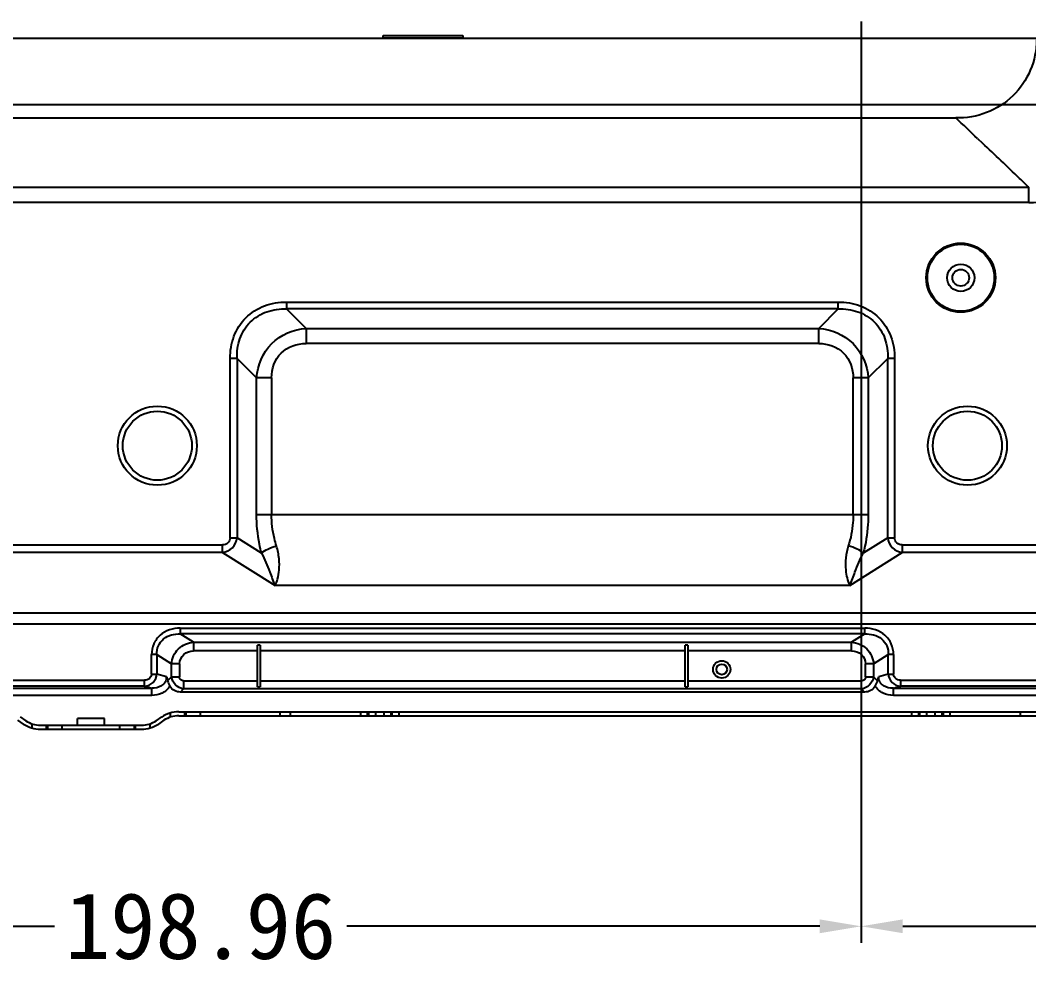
# Model space of a CAD drawing. Header units: millimetres. Extents: x 7835 to 8931, y -815 to 22.
# Drawn here: x 8017.6 to 8169.5, y -685 to -541.9 of the extents above; entities that cross this region are included whole.
import ezdxf

# ---------------------------------------------------------------- set-up
doc = ezdxf.new("R2010")
doc.units = ezdxf.units.MM
doc.header["$LTSCALE"] = 46.255
doc.header["$PDMODE"] = 3
doc.header["$PDSIZE"] = 0.3125
doc.layers.get('0').update_dxf_attribs({"linetype": 'CONTINUOUS'})
doc.layers.get('Defpoints').update_dxf_attribs({"linetype": 'CONTINUOUS'})
doc.styles.get("Standard").update_dxf_attribs({"font": 'simfang.ttf'})
doc.dimstyles.new('001', dxfattribs={"dimscale": 2.5, "dimtxt": 4, "dimasz": 2.5, "dimexe": 1, "dimexo": 1, "dimgap": 0.5, "dimtad": 0, "dimzin": 0, "dimdsep": 46, "dimtxsty": 'Standard', "dimcen": 0, "dimclrd": 2, "dimclre": 2, "dimclrt": 5, "dimadec": 0, "dimazin": 0, "dimtp": 0.01, "dimtm": 0.01, "dimtfac": 1, "dimtofl": 0, "dimtmove": 0, "dimatfit": 3, "dimldrblk": 'CLOSED', "dimfxl": 1, "dimtolj": 1, "dimtzin": 0, "dimarcsym": 0})

# ---------------------------------------------------------------- blocks, each defined once
blk = doc.blocks.new('001')
at = {"color": 1, "linetype": 'Continuous'}
for p, q in [((7927.68, -110.82), (8838.88, -110.82)), ((7927.68, -120.82), (8838.88, -120.82))]:
    blk.add_line(p, q, dxfattribs=at)
blk = doc.blocks.new('*D432')
at = {"color": 2, "lineweight": -2, "transparency": 16777216}
for p, q in [((8144.28, -542.12), (8144.28, -680.92)), ((8406.78, -542.12), (8406.78, -680.92)), ((8150.53, -678.42), (8253.08, -678.42)), ((8400.53, -678.42), (8297.98, -678.42))]:
    blk.add_line(p, q, dxfattribs=at)
at = {"color": 2, "transparency": 16777216}
for points in [[(8150.53, -677.38), (8150.53, -679.46), (8144.28, -678.42)], [(8400.53, -677.38), (8400.53, -679.46), (8406.78, -678.42)]]:
    blk.add_solid(points, dxfattribs=at)
at = {"layer": 'Defpoints', "color": 0, "transparency": 16777216}
for p in [(8144.28, -539.62), (8406.78, -539.62), (8144.28, -678.42)]:
    blk.add_point(p, dxfattribs=at)
at = {"color": 5, "transparency": 16777216, "insert": (8275.53, -678.42), "char_height": 10, "attachment_point": 5}
blk.add_mtext('\\A1;262.50', dxfattribs=at)
blk = doc.blocks.new('_CLOSED')
at = {"color": 0, "linetype": 'ByBlock'}
for p, q in [((0, 0), (-1, 0.167)), ((-1, 0.167), (-1, -0.167)), ((-1, -0.167), (0, 0)), ((-1, 0), (0, 0))]:
    blk.add_line(p, q, dxfattribs=at)
blk = doc.blocks.new('*D433')
at = {"color": 2, "lineweight": -2, "transparency": 16777216}
for p, q in [((7945.31, -542.12), (7945.31, -680.92)), ((8144.28, -542.12), (8144.28, -680.92)), ((7951.56, -678.42), (8022.8, -678.42)), ((8138.03, -678.42), (8066.79, -678.42))]:
    blk.add_line(p, q, dxfattribs=at)
at = {"color": 2, "transparency": 16777216}
for points in [[(7951.56, -677.38), (7951.56, -679.46), (7945.31, -678.42)], [(8138.03, -677.38), (8138.03, -679.46), (8144.28, -678.42)]]:
    blk.add_solid(points, dxfattribs=at)
at = {"layer": 'Defpoints', "color": 0, "transparency": 16777216}
for p in [(7945.31, -539.62), (8144.28, -539.62), (7945.31, -678.42)]:
    blk.add_point(p, dxfattribs=at)
at = {"color": 5, "transparency": 16777216, "insert": (8044.79, -678.42), "char_height": 10, "attachment_point": 5}
blk.add_mtext('\\A1;198.96', dxfattribs=at)

msp = doc.modelspace()

# ---------------------------------------------------------------- linework, layer by layer
at = {"color": 7, "linetype": 'Continuous'}
for p, q in [((8072.275, -544.62), (8072.275, -544.22)), ((8072.275, -544.22), (8084.275, -544.22)), ((8084.275, -544.62), (8072.275, -544.62)), ((8084.275, -544.22), (8084.275, -544.62)), ((8003.765, -556.637), (8158.522, -556.637)), ((8161.813, -559.766), (8162.546, -560.462)), ((8003.765, -567.084), (8169.522, -567.084)), ((8169.522, -569.38), (8169.522, -567.084)), ((8169.522, -569.379), (8003.758, -569.38)), ((8057.723, -584.381), (8057.723, -585.42)), ((8057.723, -584.381), (8140.828, -584.381)), ((8140.828, -585.42), (8140.828, -584.381)), ((8060.668, -588.364), (8057.723, -585.42)), ((8140.828, -585.42), (8057.723, -585.42)), ((8140.828, -585.42), (8137.883, -588.364)), ((8060.668, -588.364), (8060.668, -590.616)), ((8060.668, -588.364), (8137.883, -588.364)), ((8137.883, -590.616), (8137.883, -588.364)), ((8137.883, -590.616), (8060.668, -590.616)), ((8049.236, -619.901), (8049.236, -592.868)), ((8050.275, -592.868), (8049.236, -592.868)), ((8050.275, -592.868), (8053.22, -595.812)), ((8050.275, -592.868), (8050.275, -619.901)), ((8145.331, -595.812), (8148.275, -592.868)), ((8149.315, -592.868), (8148.275, -592.868)), ((8148.275, -619.901), (8148.275, -592.868)), ((8149.315, -592.868), (8149.315, -619.901)), ((8053.22, -616.365), (8053.22, -595.812)), ((8055.472, -595.812), (8053.22, -595.812)), ((8055.472, -595.812), (8055.472, -616.365)), ((8145.331, -595.812), (8143.079, -595.812)), ((8143.079, -616.365), (8143.079, -595.812)), ((8145.331, -595.812), (8145.331, -616.365)), ((8053.22, -616.365), (8145.331, -616.365)), ((7992.679, -620.959), (8048.088, -620.959)), ((8048.088, -622.087), (8048.088, -620.959)), ((8049.236, -619.901), (8050.275, -619.901)), ((8053.962, -622.225), (8050.275, -619.901)), ((8148.275, -619.901), (8144.589, -622.225)), ((8148.275, -619.901), (8149.315, -619.901)), ((8150.463, -620.959), (8213.667, -620.959)), ((8150.463, -620.959), (8150.463, -622.087)), ((8048.088, -622.087), (7992.679, -622.087)), ((8048.088, -622.087), (8056.004, -627.078)), ((8142.547, -627.078), (8150.463, -622.087)), ((8213.667, -622.087), (8150.463, -622.087)), ((8142.547, -627.078), (8056.004, -627.078)), ((7964.223, -631.196), (8802.328, -631.196)), ((8802.328, -632.887), (7964.223, -632.887)), ((8041.717, -633.518), (8041.717, -634.363)), ((8041.717, -633.518), (8144.834, -633.518)), ((8043.73, -635.632), (8041.717, -634.363)), ((8144.834, -634.363), (8041.717, -634.363)), ((8144.834, -634.363), (8142.821, -635.632)), ((8144.834, -634.363), (8144.834, -633.518)), ((8043.73, -635.632), (8043.73, -636.948)), ((8043.73, -635.632), (8142.821, -635.632)), ((8053.375, -642.324), (8053.375, -636.082)), ((8053.775, -636.082), (8053.375, -636.082)), ((8053.775, -636.082), (8053.775, -642.324)), ((8118.175, -636.082), (8117.775, -636.082)), ((8117.775, -642.324), (8117.775, -636.082)), ((8118.175, -636.082), (8118.175, -642.324)), ((8142.821, -636.948), (8142.821, -635.632)), ((8037.409, -640.417), (8037.409, -637.487)), ((8038.189, -637.487), (8037.409, -637.487)), ((8038.189, -637.487), (8040.412, -638.889)), ((8038.189, -637.487), (8038.189, -640.417)), ((8053.375, -636.948), (8043.73, -636.948)), ((8117.775, -636.948), (8053.775, -636.948)), ((8142.821, -636.948), (8118.175, -636.948)), ((8146.139, -638.889), (8148.362, -637.487)), ((8149.141, -637.487), (8148.362, -637.487)), ((8148.362, -640.417), (8148.362, -637.487)), ((8149.141, -637.487), (8149.141, -640.417)), ((8040.412, -640.852), (8040.412, -638.889)), ((8041.624, -638.889), (8040.412, -638.889)), ((8041.624, -638.889), (8041.624, -640.852)), ((8146.139, -638.889), (8144.927, -638.889)), ((8144.927, -640.852), (8144.927, -638.889)), ((8146.139, -638.889), (8146.139, -640.852)), ((8037.409, -640.417), (8038.189, -640.417)), ((8039.632, -640.858), (8038.189, -640.417)), ((8040.412, -640.852), (8039.815, -641.448)), ((8040.412, -640.852), (8041.624, -640.852)), ((8144.927, -640.852), (8146.139, -640.852)), ((8146.736, -641.448), (8146.139, -640.852)), ((8148.362, -640.417), (8146.919, -640.858)), ((8148.362, -640.417), (8149.141, -640.417)), ((7969.129, -642.556), (8037.421, -642.556)), ((7970.196, -641.344), (8036.355, -641.344)), ((8036.355, -642.23), (7970.196, -642.23)), ((8036.355, -642.23), (8036.355, -641.344)), ((8036.355, -642.23), (8037.421, -642.556)), ((8037.422, -643.639), (8037.422, -642.556)), ((8042.23, -641.458), (8042.23, -642.67)), ((8042.23, -641.458), (8053.375, -641.458)), ((8053.375, -642.324), (8053.775, -642.324)), ((8053.775, -641.458), (8117.775, -641.458)), ((8117.775, -642.324), (8118.175, -642.324)), ((8118.175, -641.458), (8144.321, -641.458)), ((8144.321, -642.67), (8144.321, -641.458)), ((8149.129, -642.556), (8150.196, -642.23)), ((8149.129, -642.556), (8212.421, -642.556)), ((8149.129, -643.639), (8149.129, -642.556)), ((8150.196, -641.344), (8211.355, -641.344)), ((8150.196, -641.344), (8150.196, -642.23)), ((8211.355, -642.23), (8150.196, -642.23)), ((8037.422, -643.639), (7969.129, -643.639)), ((8041.768, -643.132), (8042.23, -642.67)), ((8144.782, -643.132), (8041.768, -643.132)), ((8144.321, -642.67), (8042.23, -642.67)), ((8144.321, -642.67), (8144.782, -643.132)), ((8212.422, -643.639), (8149.129, -643.639)), ((8017.616, -646.892), (8018.449, -647.448)), ((8038.101, -647.448), (8038.935, -646.892)), ((8040.244, -646.918), (8040.244, -646.291)), ((8041.487, -646.12), (8185.064, -646.12)), ((8041.487, -646.72), (8185.064, -646.72)), ((8042.365, -646.12), (8042.365, -646.72)), ((8042.608, -646.72), (8042.608, -646.12)), ((8044.729, -646.12), (8044.729, -646.72)), ((8056.775, -646.72), (8056.775, -646.12)), ((8058.275, -646.12), (8058.275, -646.72)), ((8068.907, -646.72), (8068.907, -646.12)), ((8069.892, -646.12), (8069.892, -646.72)), ((8070.13, -646.72), (8070.13, -646.12)), ((8071.115, -646.12), (8071.115, -646.72)), ((8072.436, -646.72), (8072.436, -646.12)), ((8073.421, -646.12), (8073.421, -646.72)), ((8073.659, -646.72), (8073.659, -646.12)), ((8074.644, -646.12), (8074.644, -646.72)), ((8151.907, -646.72), (8151.907, -646.12)), ((8152.892, -646.12), (8152.892, -646.72)), ((8153.13, -646.72), (8153.13, -646.12)), ((8154.115, -646.12), (8154.115, -646.72)), ((8155.436, -646.72), (8155.436, -646.12)), ((8156.421, -646.12), (8156.421, -646.72)), ((8156.659, -646.72), (8156.659, -646.12)), ((8157.644, -646.12), (8157.644, -646.72)), ((8168.275, -646.72), (8168.275, -646.12)), ((8018.117, -647.947), (8017.283, -647.392)), ((8019.426, -648.549), (8019.426, -647.922)), ((8020.668, -648.12), (8035.883, -648.12)), ((8021.547, -648.12), (8021.547, -648.72)), ((8021.79, -648.72), (8021.79, -648.12)), ((8023.911, -648.12), (8023.911, -648.72)), ((8026.225, -648.12), (8026.225, -647.12)), ((8030.325, -647.12), (8026.225, -647.12)), ((8030.325, -648.12), (8030.325, -647.12)), ((8032.64, -648.72), (8032.64, -648.12)), ((8034.761, -648.12), (8034.761, -648.72)), ((8035.004, -648.72), (8035.004, -648.12)), ((8037.125, -647.922), (8037.125, -648.549)), ((8039.268, -647.392), (8038.434, -647.947)), ((8020.668, -648.72), (8035.883, -648.72))]:
    msp.add_line(p, q, dxfattribs=at)
for centre, radius in [((8159.275, -580.72), 5.211), ((8159.275, -580.72), 5.038), ((8159.275, -580.72), 2.05), ((8159.275, -580.72), 1.25), ((8038.275, -606.02), 5.95), ((8038.275, -606.02), 5.2), ((8160.275, -606.02), 5.95), ((8160.275, -606.02), 5.2), ((8123.275, -639.72), 1.3), ((8123.275, -639.72), 0.8)]:
    msp.add_circle(centre, radius, dxfattribs=at)
for centre, radius, start, end in [((8041.487, -650.72), 4.6, 90, 123.69007), ((8041.487, -650.72), 4, 90, 123.69007), ((8020.668, -644.12), 4.6, 236.30993, 270), ((8020.668, -644.12), 4, 236.30993, 270), ((8035.883, -644.12), 4, 270, 303.69007), ((8035.883, -644.12), 4.6, 270, 303.69007)]:
    msp.add_arc(centre, radius, start, end, dxfattribs=at)
for points, knots in [([(8170.692, -544.87), (8170.687, -546.433), (8170.036, -549.589), (8167.327, -553.567), (8163.26, -556.14), (8160.084, -556.688), (8158.522, -556.637)], [0, 0, 0, 0, 0.2500568, 0.5000202, 0.7499656, 1, 1, 1, 1]), ([(8169.522, -569.379), (8171.379, -569.379), (8175.121, -568.963), (8180.175, -566.138), (8183.015, -561.091), (8183.435, -557.349), (8183.435, -555.492)], [0, 0, 0, 0, 0.2506717, 0.5000104, 0.7493378, 1, 1, 1, 1]), ([(8169.521, -567.084), (8169.051, -566.644), (8166.742, -564.42), (8164.419, -562.21), (8162.546, -560.462)], [0, 0, 0, 0, 0.2008168, 1, 1, 1, 1]), ([(8049.236, -592.868), (8049.236, -591.751), (8049.592, -589.494), (8051.424, -586.569), (8054.349, -584.736), (8056.607, -584.381), (8057.723, -584.381)], [0, 0, 0, 0, 0.2502707, 0.5000023, 0.7497352, 1, 1, 1, 1]), ([(8140.828, -584.381), (8141.944, -584.381), (8144.202, -584.736), (8147.127, -586.569), (8148.959, -589.494), (8149.315, -591.751), (8149.315, -592.868)], [0, 0, 0, 0, 0.2502707, 0.5000023, 0.7497352, 1, 1, 1, 1]), ([(8050.275, -592.868), (8050.249, -591.878), (8050.501, -589.866), (8052.09, -587.234), (8054.722, -585.646), (8056.733, -585.393), (8057.723, -585.42)], [0, 0, 0, 0, 0.2502973, 0.5000008, 0.7497043, 1, 1, 1, 1]), ([(8140.828, -585.42), (8141.818, -585.393), (8143.829, -585.646), (8146.461, -587.234), (8148.049, -589.866), (8148.302, -591.878), (8148.275, -592.868)], [0, 0, 0, 0, 0.2502973, 0.5000008, 0.7497043, 1, 1, 1, 1]), ([(8053.22, -595.812), (8053.341, -593.933), (8054.933, -590.076), (8058.789, -588.485), (8060.668, -588.364)], [0, 0, 0, 0, 0.5000617, 1, 1, 1, 1]), ([(8137.883, -588.364), (8139.763, -588.485), (8143.619, -590.077), (8145.21, -593.933), (8145.331, -595.812)], [0, 0, 0, 0, 0.5000617, 1, 1, 1, 1]), ([(8055.472, -595.812), (8055.472, -594.473), (8056.445, -591.589), (8059.329, -590.616), (8060.668, -590.616)], [0, 0, 0, 0, 0.4999947, 1, 1, 1, 1]), ([(8137.883, -590.616), (8139.222, -590.616), (8142.106, -591.589), (8143.079, -594.473), (8143.079, -595.812)], [0, 0, 0, 0, 0.4999947, 1, 1, 1, 1]), ([(8053.962, -622.225), (8053.84, -621.767), (8053.401, -619.844), (8053.22, -617.863), (8053.22, -616.365)], [0, 0, 0, 0, 0.240415, 1, 1, 1, 1]), ([(8056.214, -621.137), (8056.093, -620.767), (8055.656, -619.214), (8055.472, -617.59), (8055.472, -616.365)], [0, 0, 0, 0, 0.240805, 1, 1, 1, 1]), ([(8143.079, -616.365), (8143.079, -616.781), (8143.017, -618.393), (8142.709, -619.998), (8142.337, -621.137)], [0, 0, 0, 0, 0.257463, 1, 1, 1, 1]), ([(8145.331, -616.365), (8145.331, -616.873), (8145.269, -618.844), (8144.965, -620.81), (8144.589, -622.225)], [0, 0, 0, 0, 0.257449, 1, 1, 1, 1]), ([(8049.236, -619.901), (8049.236, -620.183), (8048.978, -620.782), (8048.372, -620.959), (8048.088, -620.959)], [0, 0, 0, 0, 0.498114, 1, 1, 1, 1]), ([(8048.088, -622.087), (8048.633, -622.043), (8049.736, -621.556), (8050.234, -620.452), (8050.275, -619.901)], [0, 0, 0, 0, 0.4977777, 1, 1, 1, 1]), ([(8053.962, -622.225), (8054.22, -621.951), (8054.959, -621.504), (8055.759, -621.236), (8056.214, -621.137)], [0, 0, 0, 0, 0.4472352, 1, 1, 1, 1]), ([(8056.004, -627.078), (8056.175, -626.778), (8056.428, -626.004), (8056.663, -624.655), (8056.663, -622.964), (8056.401, -621.764), (8056.214, -621.137)], [0, 0, 0, 0, 0.1704925, 0.3973968, 0.6761838, 1, 1, 1, 1]), ([(8142.337, -621.137), (8141.961, -622.29), (8141.745, -624.35), (8142.193, -626.36), (8142.547, -627.078)], [0, 0, 0, 0, 0.6023821, 1, 1, 1, 1]), ([(8144.589, -622.225), (8144.331, -621.951), (8143.592, -621.504), (8142.791, -621.236), (8142.337, -621.137)], [0, 0, 0, 0, 0.4472351, 1, 1, 1, 1]), ([(8148.275, -619.901), (8148.315, -620.452), (8148.817, -621.553), (8149.918, -622.046), (8150.463, -622.087)], [0, 0, 0, 0, 0.5022954, 1, 1, 1, 1]), ([(8150.463, -620.959), (8150.179, -620.959), (8149.573, -620.782), (8149.315, -620.183), (8149.315, -619.901)], [0, 0, 0, 0, 0.5019748, 1, 1, 1, 1]), ([(8053.962, -622.225), (8054.453, -623.133), (8055.127, -624.761), (8055.698, -626.423), (8056.004, -627.078)], [0, 0, 0, 0, 0.5884063, 1, 1, 1, 1]), ([(8142.547, -627.078), (8142.859, -626.426), (8143.424, -624.762), (8144.087, -623.128), (8144.589, -622.225)], [0, 0, 0, 0, 0.4113529, 1, 1, 1, 1]), ([(8041.717, -633.518), (8040.649, -633.518), (8038.931, -634.054), (8037.624, -635.845), (8037.409, -636.945), (8037.409, -637.487)], [0, 0, 0, 0, 0.4963831, 0.7481134, 1, 1, 1, 1]), ([(8038.189, -637.487), (8038.173, -637.045), (8038.322, -636.138), (8039.422, -634.686), (8040.848, -634.334), (8041.717, -634.363)], [0, 0, 0, 0, 0.2522274, 0.504262, 1, 1, 1, 1]), ([(8149.141, -637.487), (8149.141, -636.945), (8148.925, -635.844), (8147.619, -634.053), (8145.901, -633.518), (8144.834, -633.518)], [0, 0, 0, 0, 0.2521283, 0.5039356, 1, 1, 1, 1]), ([(8144.834, -634.363), (8145.703, -634.334), (8147.131, -634.687), (8148.229, -636.14), (8148.377, -637.046), (8148.362, -637.487)], [0, 0, 0, 0, 0.4962312, 0.748047, 1, 1, 1, 1]), ([(8040.412, -638.889), (8040.46, -638.058), (8041.21, -636.371), (8042.903, -635.683), (8043.73, -635.632)], [0, 0, 0, 0, 0.500932, 1, 1, 1, 1]), ([(8142.821, -635.632), (8143.648, -635.683), (8145.341, -636.372), (8146.091, -638.059), (8146.139, -638.889)], [0, 0, 0, 0, 0.4991357, 1, 1, 1, 1]), ([(8041.624, -638.889), (8041.624, -638.371), (8042.096, -637.272), (8043.208, -636.948), (8043.73, -636.948)], [0, 0, 0, 0, 0.4977677, 1, 1, 1, 1]), ([(8142.821, -636.948), (8143.343, -636.948), (8144.453, -637.273), (8144.927, -638.371), (8144.927, -638.889)], [0, 0, 0, 0, 0.5022123, 1, 1, 1, 1]), ([(8037.409, -640.417), (8037.409, -640.669), (8037.146, -641.195), (8036.61, -641.344), (8036.355, -641.344)], [0, 0, 0, 0, 0.497665, 1, 1, 1, 1]), ([(8036.355, -642.23), (8036.814, -642.212), (8037.76, -641.826), (8038.172, -640.881), (8038.189, -640.417)], [0, 0, 0, 0, 0.4969819, 1, 1, 1, 1]), ([(8039.632, -640.858), (8039.642, -641.119), (8039.517, -641.662), (8038.755, -642.417), (8037.932, -642.577), (8037.421, -642.556)], [0, 0, 0, 0, 0.2533148, 0.5057799, 1, 1, 1, 1]), ([(8042.23, -642.67), (8041.785, -642.603), (8040.922, -642.16), (8040.478, -641.297), (8040.412, -640.852)], [0, 0, 0, 0, 0.5000237, 1, 1, 1, 1]), ([(8042.23, -641.458), (8042.074, -641.458), (8041.739, -641.343), (8041.624, -641.008), (8041.624, -640.852)], [0, 0, 0, 0, 0.5001066, 1, 1, 1, 1]), ([(8146.139, -640.852), (8146.075, -641.297), (8145.628, -642.16), (8144.766, -642.603), (8144.321, -642.67)], [0, 0, 0, 0, 0.4996972, 1, 1, 1, 1]), ([(8144.927, -640.852), (8144.927, -641.008), (8144.812, -641.344), (8144.477, -641.458), (8144.321, -641.458)], [0, 0, 0, 0, 0.5003223, 1, 1, 1, 1]), ([(8149.129, -642.556), (8148.618, -642.575), (8147.795, -642.416), (8147.034, -641.66), (8146.908, -641.119), (8146.919, -640.858)], [0, 0, 0, 0, 0.495089, 0.7473799, 1, 1, 1, 1]), ([(8148.362, -640.417), (8148.379, -640.881), (8148.792, -641.827), (8149.737, -642.212), (8150.196, -642.23)], [0, 0, 0, 0, 0.5032849, 1, 1, 1, 1]), ([(8150.196, -641.344), (8149.94, -641.344), (8149.404, -641.194), (8149.141, -640.669), (8149.141, -640.417)], [0, 0, 0, 0, 0.5032721, 1, 1, 1, 1]), ([(8040.179, -642.252), (8039.892, -642.698), (8039.034, -643.434), (8037.953, -643.624), (8037.422, -643.639)], [0, 0, 0, 0, 0.4990269, 1, 1, 1, 1]), ([(8041.768, -643.132), (8041.453, -643.132), (8040.803, -643.007), (8040.33, -642.527), (8040.179, -642.252)], [0, 0, 0, 0, 0.5010032, 1, 1, 1, 1]), ([(8146.372, -642.253), (8146.221, -642.527), (8145.742, -642.999), (8145.097, -643.132), (8144.782, -643.132)], [0, 0, 0, 0, 0.4991082, 1, 1, 1, 1]), ([(8149.129, -643.639), (8148.598, -643.624), (8147.514, -643.436), (8146.664, -642.695), (8146.372, -642.253)], [0, 0, 0, 0, 0.5009541, 1, 1, 1, 1])]:
    msp.add_open_spline(points, degree=3, knots=knots, dxfattribs=at)
for points in [[(8161.813, -559.766), (8160.718, -558.721), (8159.625, -557.674), (8158.522, -556.637)], [(8039.632, -640.858), (8039.704, -641.051), (8039.766, -641.248), (8039.815, -641.448)], [(8146.736, -641.448), (8146.785, -641.248), (8146.847, -641.051), (8146.919, -640.858)], [(8039.815, -641.448), (8039.885, -641.734), (8040.037, -641.994), (8040.179, -642.252)], [(8146.372, -642.253), (8146.514, -641.995), (8146.666, -641.734), (8146.736, -641.448)]]:
    msp.add_open_spline(points, degree=3, dxfattribs=at)

# ---------------------------------------------------------------- block references
at = {"color": 2}
msp.add_blockref('001', (0, -433.8), dxfattribs=at)

# ---------------------------------------------------------------- dimensions: what is measured, and where the dimension line sits
for base, p1, p2, picture, middle in [((7945.314, -678.417), (8144.275, -539.62), (7945.314, -539.62), '*D433', (8044.794, -678.417)), ((8144.275, -678.417), (8406.776, -539.62), (8144.275, -539.62), '*D432', (8275.526, -678.417))]:
    dim = msp.add_linear_dim(base=base, p1=p1, p2=p2, dimstyle='001', override={"dimtmove": 1}, dxfattribs=at)
    dim.commit()
    dim.dimension.update_dxf_attribs({"geometry": picture, "text_midpoint": middle})

doc.saveas('drawing.dxf')
